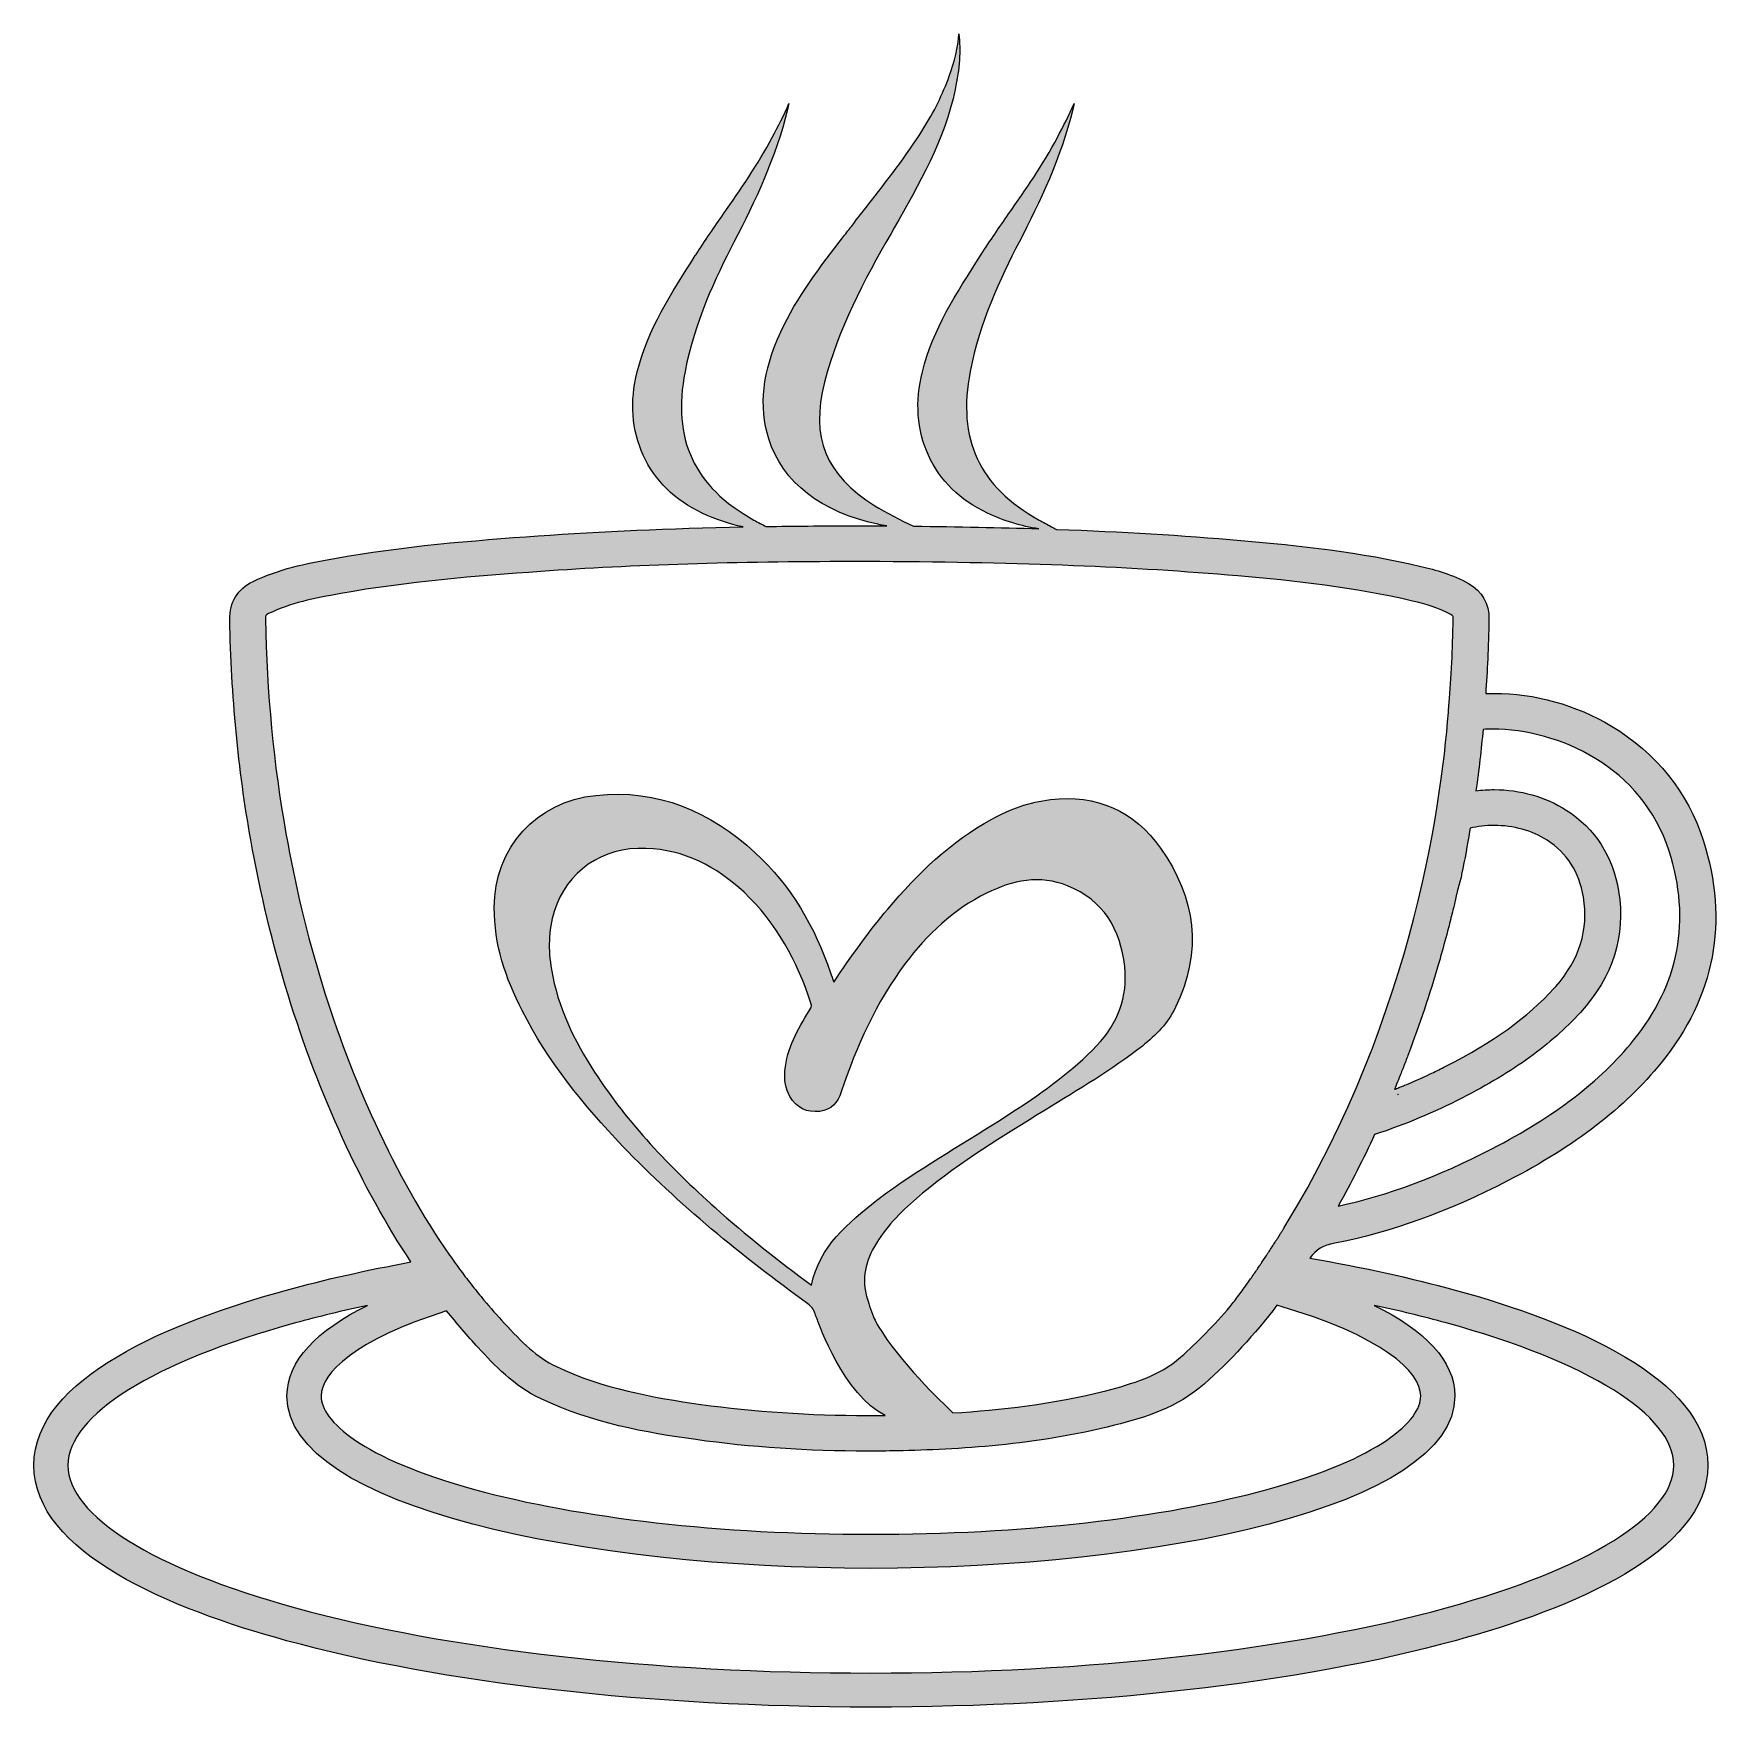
# Model space of a CAD drawing. Extents: x 59 to 1073, y -696 to 46.
# Drawn here: x 58.8 to 390.2, y -313.3 to 13.7 of the extents above; entities that cross this region are included whole.
import ezdxf

# ---------------------------------------------------------------- set-up
doc = ezdxf.new("R2010")
doc.units = 0
doc.header["$MEASUREMENT"] = 0
doc.layers.add('Layer 1', color=7, linetype='Continuous', lineweight=0)

msp = doc.modelspace()

# ---------------------------------------------------------------- hatches: boundary and pattern name
at = {"layer": 'Layer 1', "true_color": 0xededed, "transparency": 33554687}
h = msp.add_hatch(color=7, dxfattribs=at)
h.dxf.hatch_style = 2
edge = h.paths.add_edge_path()
edge.add_spline(control_points=[(334.87, -293.92), (304.88, -302.14), (264.93, -306.67), (222.41, -306.67), (179.88, -306.67), (139.94, -302.14), (109.94, -293.92), (82.08, -286.29), (65.45, -275.88), (65.45, -266.08), (65.45, -256.28), (82.08, -245.87), (109.94, -238.23), (114.42, -237), (119.11, -235.86), (124, -234.81), (114.17, -239.66), (108.26, -245.58), (108.26, -252.52), (108.26, -274.4), (167.07, -286.21), (222.41, -286.21), (277.74, -286.21), (336.56, -274.4), (336.56, -252.52), (336.56, -245.58), (330.65, -239.66), (320.82, -234.81), (325.71, -235.86), (330.4, -237), (334.87, -238.23), (362.74, -245.87), (379.37, -256.28), (379.37, -266.08), (379.37, -275.88), (362.74, -286.29), (334.87, -293.92)], knot_values=[0, 0, 0, 0, 1, 1, 1, 2, 2, 2, 3, 3, 3, 4, 4, 4, 5, 5, 5, 6, 6, 6, 7, 7, 7, 8, 8, 8, 9, 9, 9, 10, 10, 10, 11, 11, 11, 12, 12, 12, 12], degree=3, periodic=0)
edge = h.paths.add_edge_path()
edge.add_spline(control_points=[(139.47, -235.88), (141.46, -238.37), (143.51, -240.76), (145.64, -243.06), (148.74, -246.41), (152.6, -250.57), (157.94, -253.1), (167.89, -257.78), (178.37, -259.69), (188.21, -261.05), (198.92, -262.55), (210.17, -263.3), (221.65, -263.3), (223.52, -263.3), (225.52, -263.28), (227.59, -263.24), (239.28, -262.98), (254.67, -262.17), (270.06, -258.24), (276.03, -256.71), (282.31, -254.82), (287.55, -250.18), (292.65, -245.66), (297.42, -240.51), (301.78, -234.79), (322.46, -240.75), (329.9, -247.81), (329.9, -252.52), (329.9, -257.37), (322.02, -264.72), (299.89, -270.78), (279.24, -276.44), (251.72, -279.55), (222.41, -279.55), (193.1, -279.55), (165.58, -276.44), (144.93, -270.78), (122.8, -264.72), (114.92, -257.37), (114.92, -252.52), (114.92, -248.09), (121.49, -241.58), (139.47, -235.88)], knot_values=[0, 0, 0, 0, 1, 1, 1, 2, 2, 2, 3, 3, 3, 4, 4, 4, 5, 5, 5, 6, 6, 6, 7, 7, 7, 8, 8, 8, 9, 9, 9, 10, 10, 10, 11, 11, 11, 12, 12, 12, 13, 13, 13, 14, 14, 14, 14], degree=3, periodic=0)
edge = h.paths.add_edge_path()
edge.add_spline(control_points=[(206.59, -193.98), (207.9, -196.18), (209.87, -197.19), (212.42, -196.89), (214.7, -196.62), (215.9, -195.18), (216.62, -193.05), (219.61, -184.12), (223.43, -175.59), (229.11, -168), (233.42, -162.27), (238.52, -157.43), (245.01, -154.23), (250.1, -151.71), (255.42, -150.59), (260.86, -152.79), (267.85, -155.63), (271.23, -161.3), (272.02, -168.55), (272.68, -174.53), (270.69, -179.67), (266.55, -184.04), (261.83, -189.01), (256.29, -192.93), (250.61, -196.67), (242.77, -201.82), (234.59, -206.44), (226.9, -211.82), (225.78, -212.6), (224.66, -213.39), (223.59, -214.24), (217.96, -218.68), (212.45, -223.21), (210.79, -230.83), (204.22, -226.02), (197.94, -221.04), (191.95, -215.69), (183.09, -207.75), (174.89, -199.24), (168.39, -189.21), (164.39, -183.04), (161.2, -176.51), (159.95, -169.17), (159.31, -165.34), (159.35, -161.54), (160.49, -157.81), (162.86, -150), (169.94, -145.15), (178.41, -145.47), (185.96, -145.76), (192.2, -149.01), (197.6, -154.05), (203.99, -160.03), (207.96, -167.51), (210.69, -175.73), (210.92, -176.4), (210.64, -176.78), (210.34, -177.26), (208.05, -180.86), (206.02, -184.57), (205.6, -188.93), (205.43, -190.71), (205.66, -192.43), (206.59, -193.98)], knot_values=[0, 0, 0, 0, 1, 1, 1, 2, 2, 2, 3, 3, 3, 4, 4, 4, 5, 5, 5, 6, 6, 6, 7, 7, 7, 8, 8, 8, 9, 9, 9, 10, 10, 10, 11, 11, 11, 12, 12, 12, 13, 13, 13, 14, 14, 14, 15, 15, 15, 16, 16, 16, 17, 17, 17, 18, 18, 18, 19, 19, 19, 20, 20, 20, 21, 21, 21, 21], degree=3, periodic=0)
edge = h.paths.add_edge_path()
edge.add_spline(control_points=[(125.48, -199.21), (117.52, -181.91), (111.65, -162.85), (108.05, -142.56), (105.65, -129.11), (104.31, -115.01), (104.05, -100.65), (104.03, -99.9), (104.09, -99.86), (104.67, -99.58), (108.9, -97.55), (113.55, -96.6), (118.77, -95.66), (131.81, -93.32), (145.25, -92.25), (157.9, -91.35), (175.81, -90.06), (196.25, -89.42), (218.65, -89.42), (220.47, -89.42), (222.29, -89.42), (224.14, -89.43), (252.47, -89.6), (273.42, -90.44), (294.15, -92.22), (305.2, -93.18), (316.99, -94.43), (328.31, -97.15), (330.83, -97.75), (333.48, -98.45), (335.76, -99.76), (336.25, -100.03), (336.25, -100.03), (336.24, -100.54), (336.18, -103.77), (336.08, -106.59), (335.97, -109.14), (335.82, -112.08), (335.65, -114.64), (335.44, -116.99), (335.44, -116.99), (335.43, -117.07), (335.43, -117.07), (335.43, -117.14), (335.42, -117.22), (335.41, -117.29), (334.3, -134.14), (328.91, -177.81), (303.22, -219.6), (303.22, -219.6), (303.18, -219.64), (303.18, -219.64), (303.18, -219.64), (303.11, -219.78), (303.11, -219.78), (303.11, -219.78), (303.09, -219.81), (303.09, -219.81), (303.09, -219.81), (303.06, -219.85), (303.06, -219.85), (303.06, -219.85), (303.04, -219.9), (303.04, -219.9), (303.01, -219.94), (302.88, -220.14), (302.88, -220.14), (302.78, -220.31), (302.65, -220.52), (302.48, -220.78), (302.48, -220.78), (301.93, -221.65), (301.93, -221.65), (301.81, -221.83), (301.7, -222), (301.61, -222.14), (301.61, -222.14), (301.61, -222.15), (301.6, -222.15), (301.6, -222.15), (301.48, -222.27), (301.48, -222.27), (301.48, -222.27), (301.44, -222.42), (301.44, -222.42), (301.02, -223.08), (300.63, -223.7), (300.24, -224.29), (300.14, -224.44), (300.04, -224.59), (299.94, -224.74), (299.94, -224.74), (299.59, -225.26), (299.45, -225.47), (299.45, -225.47), (298.84, -226.39), (298.84, -226.39), (298.72, -226.57), (298.59, -226.75), (298.47, -226.94), (298.46, -226.96), (298.44, -226.97), (298.43, -227), (298.28, -227.22), (298.12, -227.46), (297.95, -227.71), (297.52, -228.34), (297.07, -228.99), (296.61, -229.65), (296.43, -229.9), (296.25, -230.16), (296.07, -230.4), (295.46, -231.27), (294.87, -232.09), (294.32, -232.84), (293.73, -233.63), (293.17, -234.36), (292.65, -235.02), (292.65, -235.02), (292.6, -235.08), (292.6, -235.08), (289.54, -238.66), (286.29, -241.97), (282.92, -244.95), (278.85, -248.57), (273.48, -250.16), (268.32, -251.48), (258.03, -254.11), (247.64, -255.27), (238.45, -255.83), (236.27, -253.77), (227.9, -245.67), (223.84, -238.84), (223.83, -238.83), (223.82, -238.81), (223.81, -238.79), (223.8, -238.78), (223.79, -238.77), (223.78, -238.75), (223.7, -238.62), (223.62, -238.48), (223.54, -238.34), (223.54, -238.33), (223.54, -238.33), (223.53, -238.32), (223.53, -238.31), (223.52, -238.3), (223.51, -238.29), (223.31, -237.92), (223.12, -237.5), (222.94, -237.07), (222.35, -235.67), (221.86, -234.08), (221.63, -233.28), (221.63, -233.27), (221.63, -233.26), (221.62, -233.25), (221.62, -233.23), (221.62, -233.22), (221.61, -233.21), (221.59, -233.12), (221.57, -233.05), (221.55, -232.98), (221.54, -232.96), (221.53, -232.93), (221.52, -232.91), (221.51, -232.85), (221.5, -232.81), (221.49, -232.78), (221.49, -232.77), (221.49, -232.76), (221.49, -232.76), (221.48, -232.76), (221.48, -232.76), (221.48, -232.76), (220.51, -228.98), (221.63, -225.44), (223.88, -222.02), (226.22, -218.48), (229.27, -215.58), (232.51, -212.89), (239.97, -206.69), (248.26, -201.72), (256.48, -196.62), (262.93, -192.62), (269.51, -188.83), (275.48, -184.11), (278.14, -182.01), (280.49, -179.6), (281.98, -176.53), (287.28, -165.59), (285.89, -155.12), (279.03, -145.43), (273.87, -138.13), (266.55, -134.89), (257.52, -135.94), (253.43, -136.41), (249.65, -137.81), (246.06, -139.76), (238, -144.12), (231.58, -150.42), (225.72, -157.33), (221.93, -161.8), (218.53, -166.55), (215.16, -171.62), (214.89, -170.86), (214.7, -170.33), (214.52, -169.8), (211.43, -160.84), (206.84, -152.78), (199.8, -146.33), (191, -138.27), (180.83, -133.81), (168.62, -135.11), (156.94, -136.36), (148.84, -145.29), (148.78, -157.03), (148.74, -164.24), (151.01, -170.85), (154.22, -177.17), (159.27, -187.11), (166.22, -195.67), (173.88, -203.67), (184.89, -215.17), (197.19, -225.16), (210.06, -234.48), (210.77, -235), (211.24, -235.54), (211.51, -236.44), (211.63, -236.85), (211.77, -237.24), (211.94, -237.61), (211.94, -237.61), (211.94, -237.62), (211.95, -237.63), (212.11, -238.09), (217.19, -252.55), (225.2, -256.3), (224.02, -256.32), (222.83, -256.32), (221.65, -256.32), (210.49, -256.32), (199.56, -255.59), (189.17, -254.15), (179.87, -252.85), (170, -251.06), (160.92, -246.78), (157.09, -244.97), (154.16, -241.99), (150.72, -238.27), (149.37, -236.82), (148.06, -235.32), (146.77, -233.77), (146.01, -232.87), (145.26, -231.96), (144.54, -231.03), (143.77, -230.06), (143.02, -229.09), (142.28, -228.09), (141.53, -227.08), (140.79, -226.05), (140.05, -225), (134.76, -217.43), (129.94, -208.89), (125.48, -199.21)], knot_values=[0, 0, 0, 0, 1, 1, 1, 2, 2, 2, 3, 3, 3, 4, 4, 4, 5, 5, 5, 6, 6, 6, 7, 7, 7, 8, 8, 8, 9, 9, 9, 10, 10, 10, 11, 11, 11, 12, 12, 12, 13, 13, 13, 14, 14, 14, 15, 15, 15, 16, 16, 16, 17, 17, 17, 18, 18, 18, 19, 19, 19, 20, 20, 20, 21, 21, 21, 22, 22, 22, 23, 23, 23, 24, 24, 24, 25, 25, 25, 26, 26, 26, 27, 27, 27, 28, 28, 28, 29, 29, 29, 30, 30, 30, 31, 31, 31, 32, 32, 32, 33, 33, 33, 34, 34, 34, 35, 35, 35, 36, 36, 36, 37, 37, 37, 38, 38, 38, 39, 39, 39, 40, 40, 40, 41, 41, 41, 42, 42, 42, 43, 43, 43, 44, 44, 44, 45, 45, 45, 46, 46, 46, 47, 47, 47, 48, 48, 48, 49, 49, 49, 50, 50, 50, 51, 51, 51, 52, 52, 52, 53, 53, 53, 54, 54, 54, 55, 55, 55, 56, 56, 56, 57, 57, 57, 58, 58, 58, 59, 59, 59, 60, 60, 60, 61, 61, 61, 62, 62, 62, 63, 63, 63, 64, 64, 64, 65, 65, 65, 66, 66, 66, 67, 67, 67, 68, 68, 68, 69, 69, 69, 70, 70, 70, 71, 71, 71, 72, 72, 72, 73, 73, 73, 74, 74, 74, 75, 75, 75, 76, 76, 76, 77, 77, 77, 78, 78, 78, 79, 79, 79, 80, 80, 80, 81, 81, 81, 82, 82, 82, 83, 83, 83, 84, 84, 84, 85, 85, 85, 86, 86, 86, 87, 87, 87, 88, 88, 88, 88], degree=3, periodic=0)
edge = h.paths.add_edge_path()
edge.add_spline(control_points=[(336.4, -156.64), (336.5, -156.22), (336.6, -155.81), (336.7, -155.39), (336.7, -155.39), (336.7, -155.39), (336.7, -155.39), (336.79, -154.97), (336.89, -154.55), (336.99, -154.14), (336.99, -154.13), (336.99, -154.12), (336.99, -154.12), (336.99, -154.12), (337.02, -154), (337.02, -154), (337.02, -154), (337.02, -153.99), (337.03, -153.98), (337.03, -153.97), (337.03, -153.95), (337.04, -153.93), (337.04, -153.93), (337.47, -152.27), (337.47, -152.27), (337.47, -152.27), (337.77, -151.12), (337.77, -151.12), (337.81, -150.93), (337.85, -150.73), (337.89, -150.54), (338.53, -147.5), (339.03, -144.75), (339.43, -142.15), (339.47, -141.95), (339.51, -141.75), (339.54, -141.54), (341.05, -141.17), (342.63, -140.99), (344.23, -140.99), (347.99, -140.99), (351.67, -142.01), (354.59, -143.88), (358.47, -146.36), (360.93, -150.19), (361.7, -154.96), (362.73, -161.44), (360.96, -167.17), (356.29, -172.47), (356.29, -172.47), (355.94, -172.85), (355.94, -172.85), (350.75, -178.54), (344.22, -183.24), (334.77, -188.08), (333.86, -188.55), (332.95, -188.99), (332.05, -189.42), (331.46, -189.71), (330.87, -189.98), (330.28, -190.25), (329.69, -190.52), (329.1, -190.78), (328.5, -191.04), (327.92, -191.3), (327.33, -191.55), (326.73, -191.79), (326.48, -191.9), (326.23, -192), (325.97, -192.1), (325.86, -192.15), (325.74, -192.2), (325.62, -192.25), (325.49, -192.3), (325.35, -192.36), (325.22, -192.41), (325.22, -192.41), (325.18, -192.42), (325.18, -192.42), (325.18, -192.42), (325.12, -192.45), (325.12, -192.45), (325.07, -192.47), (325.02, -192.49), (324.98, -192.51), (324.96, -192.51), (324.95, -192.52), (324.93, -192.52), (324.93, -192.53), (324.93, -192.53), (324.93, -192.53), (324.93, -192.53), (324.84, -192.57), (324.84, -192.57), (324.84, -192.57), (324.77, -192.59), (324.77, -192.59), (324.77, -192.59), (324.75, -192.59), (324.75, -192.59), (324.84, -192.39), (324.92, -192.19), (325, -191.98), (325.24, -191.41), (325.47, -190.85), (325.69, -190.28), (326, -189.51), (326.31, -188.73), (326.61, -187.96), (326.91, -187.19), (327.21, -186.42), (327.5, -185.65), (329.67, -179.9), (331.64, -174.01), (333.38, -168.03), (333.39, -168.01), (333.4, -167.98), (333.4, -167.95), (333.4, -167.95), (333.4, -167.95), (333.4, -167.95), (333.4, -167.94), (333.4, -167.94), (333.41, -167.93), (333.41, -167.93), (333.41, -167.92), (333.41, -167.92), (333.41, -167.92), (333.41, -167.91), (333.41, -167.91), (333.41, -167.91), (333.43, -167.86), (333.43, -167.86), (333.58, -167.32), (333.74, -166.78), (333.9, -166.23), (334.38, -164.51), (334.85, -162.77), (335.31, -161.02), (335.46, -160.44), (335.61, -159.86), (335.75, -159.27), (335.79, -159.13), (335.83, -158.98), (335.86, -158.84), (336, -158.26), (336.15, -157.69), (336.29, -157.11), (336.33, -156.95), (336.36, -156.8), (336.4, -156.64)], knot_values=[0, 0, 0, 0, 1, 1, 1, 2, 2, 2, 3, 3, 3, 4, 4, 4, 5, 5, 5, 6, 6, 6, 7, 7, 7, 8, 8, 8, 9, 9, 9, 10, 10, 10, 11, 11, 11, 12, 12, 12, 13, 13, 13, 14, 14, 14, 15, 15, 15, 16, 16, 16, 17, 17, 17, 18, 18, 18, 19, 19, 19, 20, 20, 20, 21, 21, 21, 22, 22, 22, 23, 23, 23, 24, 24, 24, 25, 25, 25, 26, 26, 26, 27, 27, 27, 28, 28, 28, 29, 29, 29, 30, 30, 30, 31, 31, 31, 32, 32, 32, 33, 33, 33, 34, 34, 34, 35, 35, 35, 36, 36, 36, 37, 37, 37, 38, 38, 38, 39, 39, 39, 40, 40, 40, 41, 41, 41, 42, 42, 42, 43, 43, 43, 44, 44, 44, 45, 45, 45, 46, 46, 46, 47, 47, 47, 48, 48, 48, 49, 49, 49, 50, 50, 50, 50], degree=3, periodic=0)
edge = h.paths.add_edge_path()
edge.add_spline(control_points=[(325.39, -193.59), (325.45, -193.57), (325.51, -193.54), (325.57, -193.52), (325.57, -193.52), (325.57, -193.52), (325.57, -193.52), (325.57, -193.52), (325.57, -193.52), (325.57, -193.52), (325.57, -193.52), (325.57, -193.52), (325.57, -193.52), (325.57, -193.52), (325.39, -193.59), (325.39, -193.59)], knot_values=[0, 0, 0, 0, 1, 1, 1, 2, 2, 2, 3, 3, 3, 4, 4, 4, 5, 5, 5, 5], degree=3, periodic=0)
edge = h.paths.add_edge_path()
edge.add_spline(control_points=[(342.07, -122.22), (342.71, -122.18), (343.32, -122.17), (343.91, -122.17), (356.9, -122.17), (373.25, -129.62), (378.46, -146), (382.77, -159.53), (380.42, -171.97), (371.49, -182.98), (364.91, -191.08), (356.11, -197.83), (343.77, -204.22), (333.29, -209.64), (323.45, -213.31), (313.76, -215.4), (316.29, -210.84), (318.68, -206.15), (320.88, -201.42), (326.88, -199.43), (332.46, -197.09), (337.94, -194.29), (343.04, -191.68), (347.36, -189.08), (351.14, -186.35), (354.96, -183.59), (358.22, -180.71), (361.1, -177.56), (367.46, -170.59), (369.98, -162.62), (368.58, -153.86), (367.5, -147.07), (363.96, -141.58), (358.35, -137.99), (354.3, -135.41), (349.31, -133.99), (344.27, -133.99), (343.07, -133.99), (341.87, -134.07), (340.68, -134.22), (341.27, -130.14), (341.73, -126.11), (342.07, -122.22)], knot_values=[0, 0, 0, 0, 1, 1, 1, 2, 2, 2, 3, 3, 3, 4, 4, 4, 5, 5, 5, 6, 6, 6, 7, 7, 7, 8, 8, 8, 9, 9, 9, 10, 10, 10, 11, 11, 11, 12, 12, 12, 13, 13, 13, 14, 14, 14, 14], degree=3, periodic=0)
edge = h.paths.add_edge_path()
edge.add_spline(control_points=[(336.63, -231.81), (327.91, -229.42), (318.38, -227.34), (308.2, -225.58), (309.48, -223.85), (310.79, -223.11), (313.07, -222.66), (324.09, -220.53), (335.17, -216.52), (346.98, -210.42), (360.2, -203.58), (369.7, -196.25), (376.9, -187.38), (387.41, -174.43), (390.17, -159.8), (385.11, -143.89), (382.14, -134.55), (375.94, -126.83), (367.18, -121.58), (360.19, -117.39), (352.23, -115.18), (344.14, -115.18), (343.63, -115.18), (343.11, -115.19), (342.59, -115.21), (342.91, -110.89), (343.12, -106.24), (343.22, -100.68), (343.28, -97.59), (341.93, -95.23), (339.21, -93.68), (336.12, -91.93), (332.8, -91.05), (329.94, -90.37), (318.18, -87.54), (306.07, -86.25), (294.75, -85.28), (283.19, -84.28), (271.59, -83.58), (258.71, -83.12), (258.37, -82.94), (258.04, -82.77), (257.71, -82.6), (256.92, -82.18), (256.1, -81.76), (255.3, -81.31), (243.54, -74.75), (239.26, -65.51), (241.82, -52.24), (243.68, -42.66), (247.7, -34.08), (251.38, -26.96), (255.47, -19.06), (259.57, -10.45), (261.86, -1.06), (261.95, -0.67), (262.05, -0.28), (262.14, 0.12), (261.15, -2.17), (260.02, -4.37), (258.88, -6.51), (256.07, -11.78), (252.64, -16.71), (249.33, -21.47), (247.54, -24.05), (245.7, -26.71), (243.98, -29.37), (243.98, -29.37), (243.83, -29.61), (243.83, -29.61), (239.07, -37), (234.57, -43.97), (232.47, -52.32), (231.01, -58.1), (231.41, -63.74), (233.64, -68.62), (235.88, -73.53), (239.87, -77.45), (245.17, -79.94), (248.45, -81.49), (251.77, -82.5), (255.22, -83), (247.6, -82.75), (239.51, -82.59), (230.72, -82.5), (228.31, -81.38), (225.2, -79.78), (223.17, -78.51), (213.52, -72.43), (210.58, -65.21), (213.34, -54.37), (216.02, -43.86), (221.02, -34.61), (226.34, -25.27), (226.34, -25.27), (226.96, -24.19), (226.96, -24.19), (231.81, -15.69), (236.82, -6.9), (238.88, 2.88), (239.73, 6.93), (239.98, 10.48), (239.61, 13.73), (239.4, 11.11), (238.77, 8.36), (237.73, 5.48), (236.46, 1.96), (234.73, -1.55), (232.58, -4.95), (229.3, -10.14), (225.51, -15.01), (221.83, -19.72), (220.84, -21), (219.8, -22.32), (218.8, -23.63), (218.22, -24.39), (217.64, -25.14), (217.06, -25.89), (212.55, -31.72), (207.89, -37.75), (204.77, -44.53), (201.21, -52.26), (200.45, -59.09), (202.44, -65.41), (205.15, -74.02), (212.79, -79.77), (223.76, -82.13), (224.34, -82.25), (224.92, -82.36), (225.51, -82.46), (225.07, -82.45), (224.63, -82.45), (224.18, -82.45), (222.31, -82.43), (220.45, -82.43), (218.6, -82.43), (212.91, -82.43), (207.34, -82.48), (201.9, -82.56), (201.13, -82.16), (200.33, -81.75), (199.55, -81.31), (187.8, -74.75), (183.51, -65.51), (186.08, -52.24), (187.93, -42.66), (191.95, -34.08), (195.64, -26.96), (199.73, -19.06), (203.83, -10.45), (206.11, -1.06), (206.21, -0.67), (206.3, -0.28), (206.39, 0.12), (205.4, -2.17), (204.28, -4.37), (203.13, -6.51), (200.32, -11.78), (196.9, -16.71), (193.58, -21.47), (191.8, -24.05), (189.95, -26.71), (188.23, -29.37), (188.23, -29.37), (188.08, -29.61), (188.08, -29.61), (183.32, -37), (178.83, -43.97), (176.72, -52.32), (175.26, -58.1), (175.66, -63.74), (177.89, -68.62), (180.13, -73.53), (184.12, -77.45), (189.42, -79.94), (192.06, -81.18), (194.71, -82.08), (197.44, -82.64), (183.08, -82.92), (169.67, -83.51), (157.39, -84.38), (144.55, -85.3), (130.88, -86.4), (117.54, -88.79), (111.79, -89.83), (106.63, -90.89), (101.64, -93.3), (98.58, -94.77), (97.01, -97.35), (97.07, -100.78), (97.34, -115.55), (98.72, -130.02), (101.17, -143.78), (104.89, -164.67), (110.93, -184.3), (119.14, -202.13), (123.25, -211.06), (127.67, -219.08), (132.5, -226.32), (123.86, -227.91), (115.72, -229.74), (108.18, -231.81), (85.65, -237.99), (58.78, -248.94), (58.78, -266.08), (58.78, -283.22), (85.65, -294.17), (108.18, -300.35), (138.74, -308.72), (179.31, -313.33), (222.41, -313.33), (265.52, -313.33), (306.08, -308.72), (336.63, -300.35), (359.17, -294.17), (386.03, -283.22), (386.03, -266.08), (386.03, -248.94), (359.17, -237.99), (336.63, -231.81)], knot_values=[0, 0, 0, 0, 1, 1, 1, 2, 2, 2, 3, 3, 3, 4, 4, 4, 5, 5, 5, 6, 6, 6, 7, 7, 7, 8, 8, 8, 9, 9, 9, 10, 10, 10, 11, 11, 11, 12, 12, 12, 13, 13, 13, 14, 14, 14, 15, 15, 15, 16, 16, 16, 17, 17, 17, 18, 18, 18, 19, 19, 19, 20, 20, 20, 21, 21, 21, 22, 22, 22, 23, 23, 23, 24, 24, 24, 25, 25, 25, 26, 26, 26, 27, 27, 27, 28, 28, 28, 29, 29, 29, 30, 30, 30, 31, 31, 31, 32, 32, 32, 33, 33, 33, 34, 34, 34, 35, 35, 35, 36, 36, 36, 37, 37, 37, 38, 38, 38, 39, 39, 39, 40, 40, 40, 41, 41, 41, 42, 42, 42, 43, 43, 43, 44, 44, 44, 45, 45, 45, 46, 46, 46, 47, 47, 47, 48, 48, 48, 49, 49, 49, 50, 50, 50, 51, 51, 51, 52, 52, 52, 53, 53, 53, 54, 54, 54, 55, 55, 55, 56, 56, 56, 57, 57, 57, 58, 58, 58, 59, 59, 59, 60, 60, 60, 61, 61, 61, 62, 62, 62, 63, 63, 63, 64, 64, 64, 65, 65, 65, 66, 66, 66, 67, 67, 67, 68, 68, 68, 69, 69, 69, 70, 70, 70, 71, 71, 71, 72, 72, 72, 73, 73, 73, 73], degree=3, periodic=0)

# ---------------------------------------------------------------- linework, layer by layer
at = {"layer": 'Layer 1'}
for points, knots in [([(336.63, -231.81), (327.91, -229.42), (318.38, -227.34), (308.2, -225.58), (309.48, -223.85), (310.79, -223.11), (313.07, -222.66), (324.09, -220.53), (335.17, -216.52), (346.98, -210.42), (360.2, -203.58), (369.7, -196.25), (376.9, -187.38), (387.41, -174.43), (390.17, -159.8), (385.11, -143.89), (382.14, -134.55), (375.94, -126.83), (367.18, -121.58), (360.19, -117.39), (352.23, -115.18), (344.14, -115.18), (343.63, -115.18), (343.11, -115.19), (342.59, -115.21), (342.91, -110.89), (343.12, -106.24), (343.22, -100.68), (343.28, -97.59), (341.93, -95.23), (339.21, -93.68), (336.12, -91.93), (332.8, -91.05), (329.94, -90.37), (318.18, -87.54), (306.07, -86.25), (294.75, -85.28), (283.19, -84.28), (271.59, -83.58), (258.71, -83.12), (258.37, -82.94), (258.04, -82.77), (257.71, -82.6), (256.92, -82.18), (256.1, -81.76), (255.3, -81.31), (243.54, -74.75), (239.26, -65.51), (241.82, -52.24), (243.68, -42.66), (247.7, -34.08), (251.38, -26.96), (255.47, -19.06), (259.57, -10.45), (261.86, -1.06), (261.95, -0.67), (262.05, -0.28), (262.14, 0.12), (261.15, -2.17), (260.02, -4.37), (258.88, -6.51), (256.07, -11.78), (252.64, -16.71), (249.33, -21.47), (247.54, -24.05), (245.7, -26.71), (243.98, -29.37), (243.98, -29.37), (243.83, -29.61), (243.83, -29.61), (239.07, -37), (234.57, -43.97), (232.47, -52.32), (231.01, -58.1), (231.41, -63.74), (233.64, -68.62), (235.88, -73.53), (239.87, -77.45), (245.17, -79.94), (248.45, -81.49), (251.77, -82.5), (255.22, -83), (247.6, -82.75), (239.51, -82.59), (230.72, -82.5), (228.31, -81.38), (225.2, -79.78), (223.17, -78.51), (213.52, -72.43), (210.58, -65.21), (213.34, -54.37), (216.02, -43.86), (221.02, -34.61), (226.34, -25.27), (226.34, -25.27), (226.96, -24.19), (226.96, -24.19), (231.81, -15.69), (236.82, -6.9), (238.88, 2.88), (239.73, 6.93), (239.98, 10.48), (239.61, 13.73), (239.4, 11.11), (238.77, 8.36), (237.73, 5.48), (236.46, 1.96), (234.73, -1.55), (232.58, -4.95), (229.3, -10.14), (225.51, -15.01), (221.83, -19.72), (220.84, -21), (219.8, -22.32), (218.8, -23.63), (218.22, -24.39), (217.64, -25.14), (217.06, -25.89), (212.55, -31.72), (207.89, -37.75), (204.77, -44.53), (201.21, -52.26), (200.45, -59.09), (202.44, -65.41), (205.15, -74.02), (212.79, -79.77), (223.76, -82.13), (224.34, -82.25), (224.92, -82.36), (225.51, -82.46), (225.07, -82.45), (224.63, -82.45), (224.18, -82.45), (222.31, -82.43), (220.45, -82.43), (218.6, -82.43), (212.91, -82.43), (207.34, -82.48), (201.9, -82.56), (201.13, -82.16), (200.33, -81.75), (199.55, -81.31), (187.8, -74.75), (183.51, -65.51), (186.08, -52.24), (187.93, -42.66), (191.95, -34.08), (195.64, -26.96), (199.73, -19.06), (203.83, -10.45), (206.11, -1.06), (206.21, -0.67), (206.3, -0.28), (206.39, 0.12), (205.4, -2.17), (204.28, -4.37), (203.13, -6.51), (200.32, -11.78), (196.9, -16.71), (193.58, -21.47), (191.8, -24.05), (189.95, -26.71), (188.23, -29.37), (188.23, -29.37), (188.08, -29.61), (188.08, -29.61), (183.32, -37), (178.83, -43.97), (176.72, -52.32), (175.26, -58.1), (175.66, -63.74), (177.89, -68.62), (180.13, -73.53), (184.12, -77.45), (189.42, -79.94), (192.06, -81.18), (194.71, -82.08), (197.44, -82.64), (183.08, -82.92), (169.67, -83.51), (157.39, -84.38), (144.55, -85.3), (130.88, -86.4), (117.54, -88.79), (111.79, -89.83), (106.63, -90.89), (101.64, -93.3), (98.58, -94.77), (97.01, -97.35), (97.07, -100.78), (97.34, -115.55), (98.72, -130.02), (101.17, -143.78), (104.89, -164.67), (110.93, -184.3), (119.14, -202.13), (123.25, -211.06), (127.67, -219.08), (132.5, -226.32), (123.86, -227.91), (115.72, -229.74), (108.18, -231.81), (85.65, -237.99), (58.78, -248.94), (58.78, -266.08), (58.78, -283.22), (85.65, -294.17), (108.18, -300.35), (138.74, -308.72), (179.31, -313.33), (222.41, -313.33), (265.52, -313.33), (306.08, -308.72), (336.63, -300.35), (359.17, -294.17), (386.03, -283.22), (386.03, -266.08), (386.03, -248.94), (359.17, -237.99), (336.63, -231.81)], [0, 0, 0, 0, 1, 1, 1, 2, 2, 2, 3, 3, 3, 4, 4, 4, 5, 5, 5, 6, 6, 6, 7, 7, 7, 8, 8, 8, 9, 9, 9, 10, 10, 10, 11, 11, 11, 12, 12, 12, 13, 13, 13, 14, 14, 14, 15, 15, 15, 16, 16, 16, 17, 17, 17, 18, 18, 18, 19, 19, 19, 20, 20, 20, 21, 21, 21, 22, 22, 22, 23, 23, 23, 24, 24, 24, 25, 25, 25, 26, 26, 26, 27, 27, 27, 28, 28, 28, 29, 29, 29, 30, 30, 30, 31, 31, 31, 32, 32, 32, 33, 33, 33, 34, 34, 34, 35, 35, 35, 36, 36, 36, 37, 37, 37, 38, 38, 38, 39, 39, 39, 40, 40, 40, 41, 41, 41, 42, 42, 42, 43, 43, 43, 44, 44, 44, 45, 45, 45, 46, 46, 46, 47, 47, 47, 48, 48, 48, 49, 49, 49, 50, 50, 50, 51, 51, 51, 52, 52, 52, 53, 53, 53, 54, 54, 54, 55, 55, 55, 56, 56, 56, 57, 57, 57, 58, 58, 58, 59, 59, 59, 60, 60, 60, 61, 61, 61, 62, 62, 62, 63, 63, 63, 64, 64, 64, 65, 65, 65, 66, 66, 66, 67, 67, 67, 68, 68, 68, 69, 69, 69, 70, 70, 70, 71, 71, 71, 72, 72, 72, 73, 73, 73, 73]), ([(125.48, -199.21), (117.52, -181.91), (111.65, -162.85), (108.05, -142.56), (105.65, -129.11), (104.31, -115.01), (104.05, -100.65), (104.03, -99.9), (104.09, -99.86), (104.67, -99.58), (108.9, -97.55), (113.55, -96.6), (118.77, -95.66), (131.81, -93.32), (145.25, -92.25), (157.9, -91.35), (175.81, -90.06), (196.25, -89.42), (218.65, -89.42), (220.47, -89.42), (222.29, -89.42), (224.14, -89.43), (252.47, -89.6), (273.42, -90.44), (294.15, -92.22), (305.2, -93.18), (316.99, -94.43), (328.31, -97.15), (330.83, -97.75), (333.48, -98.45), (335.76, -99.76), (336.25, -100.03), (336.25, -100.03), (336.24, -100.54), (336.18, -103.77), (336.08, -106.59), (335.97, -109.14), (335.82, -112.08), (335.65, -114.64), (335.44, -116.99), (335.44, -116.99), (335.43, -117.07), (335.43, -117.07), (335.43, -117.14), (335.42, -117.22), (335.41, -117.29), (334.3, -134.14), (328.91, -177.81), (303.22, -219.6), (303.22, -219.6), (303.18, -219.64), (303.18, -219.64), (303.18, -219.64), (303.11, -219.78), (303.11, -219.78), (303.11, -219.78), (303.09, -219.81), (303.09, -219.81), (303.09, -219.81), (303.06, -219.85), (303.06, -219.85), (303.06, -219.85), (303.04, -219.9), (303.04, -219.9), (303.01, -219.94), (302.88, -220.14), (302.88, -220.14), (302.78, -220.31), (302.65, -220.52), (302.48, -220.78), (302.48, -220.78), (301.93, -221.65), (301.93, -221.65), (301.81, -221.83), (301.7, -222), (301.61, -222.14), (301.61, -222.14), (301.61, -222.15), (301.6, -222.15), (301.6, -222.15), (301.48, -222.27), (301.48, -222.27), (301.48, -222.27), (301.44, -222.42), (301.44, -222.42), (301.02, -223.08), (300.63, -223.7), (300.24, -224.29), (300.14, -224.44), (300.04, -224.59), (299.94, -224.74), (299.94, -224.74), (299.59, -225.26), (299.45, -225.47), (299.45, -225.47), (298.84, -226.39), (298.84, -226.39), (298.72, -226.57), (298.59, -226.75), (298.47, -226.94), (298.46, -226.96), (298.44, -226.97), (298.43, -227), (298.28, -227.22), (298.12, -227.46), (297.95, -227.71), (297.52, -228.34), (297.07, -228.99), (296.61, -229.65), (296.43, -229.9), (296.25, -230.16), (296.07, -230.4), (295.46, -231.27), (294.87, -232.09), (294.32, -232.84), (293.73, -233.63), (293.17, -234.36), (292.65, -235.02), (292.65, -235.02), (292.6, -235.08), (292.6, -235.08), (289.54, -238.66), (286.29, -241.97), (282.92, -244.95), (278.85, -248.57), (273.48, -250.16), (268.32, -251.48), (258.03, -254.11), (247.64, -255.27), (238.45, -255.83), (236.27, -253.77), (227.9, -245.67), (223.84, -238.84), (223.83, -238.83), (223.82, -238.81), (223.81, -238.79), (223.8, -238.78), (223.79, -238.77), (223.78, -238.75), (223.7, -238.62), (223.62, -238.48), (223.54, -238.34), (223.54, -238.33), (223.54, -238.33), (223.53, -238.32), (223.53, -238.31), (223.52, -238.3), (223.51, -238.29), (223.31, -237.92), (223.12, -237.5), (222.94, -237.07), (222.35, -235.67), (221.86, -234.08), (221.63, -233.28), (221.63, -233.27), (221.63, -233.26), (221.62, -233.25), (221.62, -233.23), (221.62, -233.22), (221.61, -233.21), (221.59, -233.12), (221.57, -233.05), (221.55, -232.98), (221.54, -232.96), (221.53, -232.93), (221.52, -232.91), (221.51, -232.85), (221.5, -232.81), (221.49, -232.78), (221.49, -232.77), (221.49, -232.76), (221.49, -232.76), (221.48, -232.76), (221.48, -232.76), (221.48, -232.76), (220.51, -228.98), (221.63, -225.44), (223.88, -222.02), (226.22, -218.48), (229.27, -215.58), (232.51, -212.89), (239.97, -206.69), (248.26, -201.72), (256.48, -196.62), (262.93, -192.62), (269.51, -188.83), (275.48, -184.11), (278.14, -182.01), (280.49, -179.6), (281.98, -176.53), (287.28, -165.59), (285.89, -155.12), (279.03, -145.43), (273.87, -138.13), (266.55, -134.89), (257.52, -135.94), (253.43, -136.41), (249.65, -137.81), (246.06, -139.76), (238, -144.12), (231.58, -150.42), (225.72, -157.33), (221.93, -161.8), (218.53, -166.55), (215.16, -171.62), (214.89, -170.86), (214.7, -170.33), (214.52, -169.8), (211.43, -160.84), (206.84, -152.78), (199.8, -146.33), (191, -138.27), (180.83, -133.81), (168.62, -135.11), (156.94, -136.36), (148.84, -145.29), (148.78, -157.03), (148.74, -164.24), (151.01, -170.85), (154.22, -177.17), (159.27, -187.11), (166.22, -195.67), (173.88, -203.67), (184.89, -215.17), (197.19, -225.16), (210.06, -234.48), (210.77, -235), (211.24, -235.54), (211.51, -236.44), (211.63, -236.85), (211.77, -237.24), (211.94, -237.61), (211.94, -237.61), (211.94, -237.62), (211.95, -237.63), (212.11, -238.09), (217.19, -252.55), (225.2, -256.3), (224.02, -256.32), (222.83, -256.32), (221.65, -256.32), (210.49, -256.32), (199.56, -255.59), (189.17, -254.15), (179.87, -252.85), (170, -251.06), (160.92, -246.78), (157.09, -244.97), (154.16, -241.99), (150.72, -238.27), (149.37, -236.82), (148.06, -235.32), (146.77, -233.77), (146.01, -232.87), (145.26, -231.96), (144.54, -231.03), (143.77, -230.06), (143.02, -229.09), (142.28, -228.09), (141.53, -227.08), (140.79, -226.05), (140.05, -225), (134.76, -217.43), (129.94, -208.89), (125.48, -199.21)], [0, 0, 0, 0, 1, 1, 1, 2, 2, 2, 3, 3, 3, 4, 4, 4, 5, 5, 5, 6, 6, 6, 7, 7, 7, 8, 8, 8, 9, 9, 9, 10, 10, 10, 11, 11, 11, 12, 12, 12, 13, 13, 13, 14, 14, 14, 15, 15, 15, 16, 16, 16, 17, 17, 17, 18, 18, 18, 19, 19, 19, 20, 20, 20, 21, 21, 21, 22, 22, 22, 23, 23, 23, 24, 24, 24, 25, 25, 25, 26, 26, 26, 27, 27, 27, 28, 28, 28, 29, 29, 29, 30, 30, 30, 31, 31, 31, 32, 32, 32, 33, 33, 33, 34, 34, 34, 35, 35, 35, 36, 36, 36, 37, 37, 37, 38, 38, 38, 39, 39, 39, 40, 40, 40, 41, 41, 41, 42, 42, 42, 43, 43, 43, 44, 44, 44, 45, 45, 45, 46, 46, 46, 47, 47, 47, 48, 48, 48, 49, 49, 49, 50, 50, 50, 51, 51, 51, 52, 52, 52, 53, 53, 53, 54, 54, 54, 55, 55, 55, 56, 56, 56, 57, 57, 57, 58, 58, 58, 59, 59, 59, 60, 60, 60, 61, 61, 61, 62, 62, 62, 63, 63, 63, 64, 64, 64, 65, 65, 65, 66, 66, 66, 67, 67, 67, 68, 68, 68, 69, 69, 69, 70, 70, 70, 71, 71, 71, 72, 72, 72, 73, 73, 73, 74, 74, 74, 75, 75, 75, 76, 76, 76, 77, 77, 77, 78, 78, 78, 79, 79, 79, 80, 80, 80, 81, 81, 81, 82, 82, 82, 83, 83, 83, 84, 84, 84, 85, 85, 85, 86, 86, 86, 87, 87, 87, 88, 88, 88, 88]), ([(342.07, -122.22), (342.71, -122.18), (343.32, -122.17), (343.91, -122.17), (356.9, -122.17), (373.25, -129.62), (378.46, -146), (382.77, -159.53), (380.42, -171.97), (371.49, -182.98), (364.91, -191.08), (356.11, -197.83), (343.77, -204.22), (333.29, -209.64), (323.45, -213.31), (313.76, -215.4), (316.29, -210.84), (318.68, -206.15), (320.88, -201.42), (326.88, -199.43), (332.46, -197.09), (337.94, -194.29), (343.04, -191.68), (347.36, -189.08), (351.14, -186.35), (354.96, -183.59), (358.22, -180.71), (361.1, -177.56), (367.46, -170.59), (369.98, -162.62), (368.58, -153.86), (367.5, -147.07), (363.96, -141.58), (358.35, -137.99), (354.3, -135.41), (349.31, -133.99), (344.27, -133.99), (343.07, -133.99), (341.87, -134.07), (340.68, -134.22), (341.27, -130.14), (341.73, -126.11), (342.07, -122.22)], [0, 0, 0, 0, 1, 1, 1, 2, 2, 2, 3, 3, 3, 4, 4, 4, 5, 5, 5, 6, 6, 6, 7, 7, 7, 8, 8, 8, 9, 9, 9, 10, 10, 10, 11, 11, 11, 12, 12, 12, 13, 13, 13, 14, 14, 14, 14]), ([(336.4, -156.64), (336.5, -156.22), (336.6, -155.81), (336.7, -155.39), (336.7, -155.39), (336.7, -155.39), (336.7, -155.39), (336.79, -154.97), (336.89, -154.55), (336.99, -154.14), (336.99, -154.13), (336.99, -154.12), (336.99, -154.12), (336.99, -154.12), (337.02, -154), (337.02, -154), (337.02, -154), (337.02, -153.99), (337.03, -153.98), (337.03, -153.97), (337.03, -153.95), (337.04, -153.93), (337.04, -153.93), (337.47, -152.27), (337.47, -152.27), (337.47, -152.27), (337.77, -151.12), (337.77, -151.12), (337.81, -150.93), (337.85, -150.73), (337.89, -150.54), (338.53, -147.5), (339.03, -144.75), (339.43, -142.15), (339.47, -141.95), (339.51, -141.75), (339.54, -141.54), (341.05, -141.17), (342.63, -140.99), (344.23, -140.99), (347.99, -140.99), (351.67, -142.01), (354.59, -143.88), (358.47, -146.36), (360.93, -150.19), (361.7, -154.96), (362.73, -161.44), (360.96, -167.17), (356.29, -172.47), (356.29, -172.47), (355.94, -172.85), (355.94, -172.85), (350.75, -178.54), (344.22, -183.24), (334.77, -188.08), (333.86, -188.55), (332.95, -188.99), (332.05, -189.42), (331.46, -189.71), (330.87, -189.98), (330.28, -190.25), (329.69, -190.52), (329.1, -190.78), (328.5, -191.04), (327.92, -191.3), (327.33, -191.55), (326.73, -191.79), (326.48, -191.9), (326.23, -192), (325.97, -192.1), (325.86, -192.15), (325.74, -192.2), (325.62, -192.25), (325.49, -192.3), (325.35, -192.36), (325.22, -192.41), (325.22, -192.41), (325.18, -192.42), (325.18, -192.42), (325.18, -192.42), (325.12, -192.45), (325.12, -192.45), (325.07, -192.47), (325.02, -192.49), (324.98, -192.51), (324.96, -192.51), (324.95, -192.52), (324.93, -192.52), (324.93, -192.53), (324.93, -192.53), (324.93, -192.53), (324.93, -192.53), (324.84, -192.57), (324.84, -192.57), (324.84, -192.57), (324.77, -192.59), (324.77, -192.59), (324.77, -192.59), (324.75, -192.59), (324.75, -192.59), (324.84, -192.39), (324.92, -192.19), (325, -191.98), (325.24, -191.41), (325.47, -190.85), (325.69, -190.28), (326, -189.51), (326.31, -188.73), (326.61, -187.96), (326.91, -187.19), (327.21, -186.42), (327.5, -185.65), (329.67, -179.9), (331.64, -174.01), (333.38, -168.03), (333.39, -168.01), (333.4, -167.98), (333.4, -167.95), (333.4, -167.95), (333.4, -167.95), (333.4, -167.95), (333.4, -167.94), (333.4, -167.94), (333.41, -167.93), (333.41, -167.93), (333.41, -167.92), (333.41, -167.92), (333.41, -167.92), (333.41, -167.91), (333.41, -167.91), (333.41, -167.91), (333.43, -167.86), (333.43, -167.86), (333.58, -167.32), (333.74, -166.78), (333.9, -166.23), (334.38, -164.51), (334.85, -162.77), (335.31, -161.02), (335.46, -160.44), (335.61, -159.86), (335.75, -159.27), (335.79, -159.13), (335.83, -158.98), (335.86, -158.84), (336, -158.26), (336.15, -157.69), (336.29, -157.11), (336.33, -156.95), (336.36, -156.8), (336.4, -156.64)], [0, 0, 0, 0, 1, 1, 1, 2, 2, 2, 3, 3, 3, 4, 4, 4, 5, 5, 5, 6, 6, 6, 7, 7, 7, 8, 8, 8, 9, 9, 9, 10, 10, 10, 11, 11, 11, 12, 12, 12, 13, 13, 13, 14, 14, 14, 15, 15, 15, 16, 16, 16, 17, 17, 17, 18, 18, 18, 19, 19, 19, 20, 20, 20, 21, 21, 21, 22, 22, 22, 23, 23, 23, 24, 24, 24, 25, 25, 25, 26, 26, 26, 27, 27, 27, 28, 28, 28, 29, 29, 29, 30, 30, 30, 31, 31, 31, 32, 32, 32, 33, 33, 33, 34, 34, 34, 35, 35, 35, 36, 36, 36, 37, 37, 37, 38, 38, 38, 39, 39, 39, 40, 40, 40, 41, 41, 41, 42, 42, 42, 43, 43, 43, 44, 44, 44, 45, 45, 45, 46, 46, 46, 47, 47, 47, 48, 48, 48, 49, 49, 49, 50, 50, 50, 50]), ([(206.59, -193.98), (207.9, -196.18), (209.87, -197.19), (212.42, -196.89), (214.7, -196.62), (215.9, -195.18), (216.62, -193.05), (219.61, -184.12), (223.43, -175.59), (229.11, -168), (233.42, -162.27), (238.52, -157.43), (245.01, -154.23), (250.1, -151.71), (255.42, -150.59), (260.86, -152.79), (267.85, -155.63), (271.23, -161.3), (272.02, -168.55), (272.68, -174.53), (270.69, -179.67), (266.55, -184.04), (261.83, -189.01), (256.29, -192.93), (250.61, -196.67), (242.77, -201.82), (234.59, -206.44), (226.9, -211.82), (225.78, -212.6), (224.66, -213.39), (223.59, -214.24), (217.96, -218.68), (212.45, -223.21), (210.79, -230.83), (204.22, -226.02), (197.94, -221.04), (191.95, -215.69), (183.09, -207.75), (174.89, -199.24), (168.39, -189.21), (164.39, -183.04), (161.2, -176.51), (159.95, -169.17), (159.31, -165.34), (159.35, -161.54), (160.49, -157.81), (162.86, -150), (169.94, -145.15), (178.41, -145.47), (185.96, -145.76), (192.2, -149.01), (197.6, -154.05), (203.99, -160.03), (207.96, -167.51), (210.69, -175.73), (210.92, -176.4), (210.64, -176.78), (210.34, -177.26), (208.05, -180.86), (206.02, -184.57), (205.6, -188.93), (205.43, -190.71), (205.66, -192.43), (206.59, -193.98)], [0, 0, 0, 0, 1, 1, 1, 2, 2, 2, 3, 3, 3, 4, 4, 4, 5, 5, 5, 6, 6, 6, 7, 7, 7, 8, 8, 8, 9, 9, 9, 10, 10, 10, 11, 11, 11, 12, 12, 12, 13, 13, 13, 14, 14, 14, 15, 15, 15, 16, 16, 16, 17, 17, 17, 18, 18, 18, 19, 19, 19, 20, 20, 20, 21, 21, 21, 21]), ([(325.39, -193.59), (325.45, -193.57), (325.51, -193.54), (325.57, -193.52), (325.57, -193.52), (325.57, -193.52), (325.57, -193.52), (325.57, -193.52), (325.57, -193.52), (325.57, -193.52), (325.57, -193.52), (325.57, -193.52), (325.57, -193.52), (325.57, -193.52), (325.39, -193.59), (325.39, -193.59)], [0, 0, 0, 0, 1, 1, 1, 2, 2, 2, 3, 3, 3, 4, 4, 4, 5, 5, 5, 5]), ([(334.87, -293.92), (304.88, -302.14), (264.93, -306.67), (222.41, -306.67), (179.88, -306.67), (139.94, -302.14), (109.94, -293.92), (82.08, -286.29), (65.45, -275.88), (65.45, -266.08), (65.45, -256.28), (82.08, -245.87), (109.94, -238.23), (114.42, -237), (119.11, -235.86), (124, -234.81), (114.17, -239.66), (108.26, -245.58), (108.26, -252.52), (108.26, -274.4), (167.07, -286.21), (222.41, -286.21), (277.74, -286.21), (336.56, -274.4), (336.56, -252.52), (336.56, -245.58), (330.65, -239.66), (320.82, -234.81), (325.71, -235.86), (330.4, -237), (334.87, -238.23), (362.74, -245.87), (379.37, -256.28), (379.37, -266.08), (379.37, -275.88), (362.74, -286.29), (334.87, -293.92)], [0, 0, 0, 0, 1, 1, 1, 2, 2, 2, 3, 3, 3, 4, 4, 4, 5, 5, 5, 6, 6, 6, 7, 7, 7, 8, 8, 8, 9, 9, 9, 10, 10, 10, 11, 11, 11, 12, 12, 12, 12]), ([(139.47, -235.88), (141.46, -238.37), (143.51, -240.76), (145.64, -243.06), (148.74, -246.41), (152.6, -250.57), (157.94, -253.1), (167.89, -257.78), (178.37, -259.69), (188.21, -261.05), (198.92, -262.55), (210.17, -263.3), (221.65, -263.3), (223.52, -263.3), (225.52, -263.28), (227.59, -263.24), (239.28, -262.98), (254.67, -262.17), (270.06, -258.24), (276.03, -256.71), (282.31, -254.82), (287.55, -250.18), (292.65, -245.66), (297.42, -240.51), (301.78, -234.79), (322.46, -240.75), (329.9, -247.81), (329.9, -252.52), (329.9, -257.37), (322.02, -264.72), (299.89, -270.78), (279.24, -276.44), (251.72, -279.55), (222.41, -279.55), (193.1, -279.55), (165.58, -276.44), (144.93, -270.78), (122.8, -264.72), (114.92, -257.37), (114.92, -252.52), (114.92, -248.09), (121.49, -241.58), (139.47, -235.88)], [0, 0, 0, 0, 1, 1, 1, 2, 2, 2, 3, 3, 3, 4, 4, 4, 5, 5, 5, 6, 6, 6, 7, 7, 7, 8, 8, 8, 9, 9, 9, 10, 10, 10, 11, 11, 11, 12, 12, 12, 13, 13, 13, 14, 14, 14, 14])]:
    msp.add_open_spline(points, degree=3, knots=knots, dxfattribs=at)

doc.saveas('drawing.dxf')
